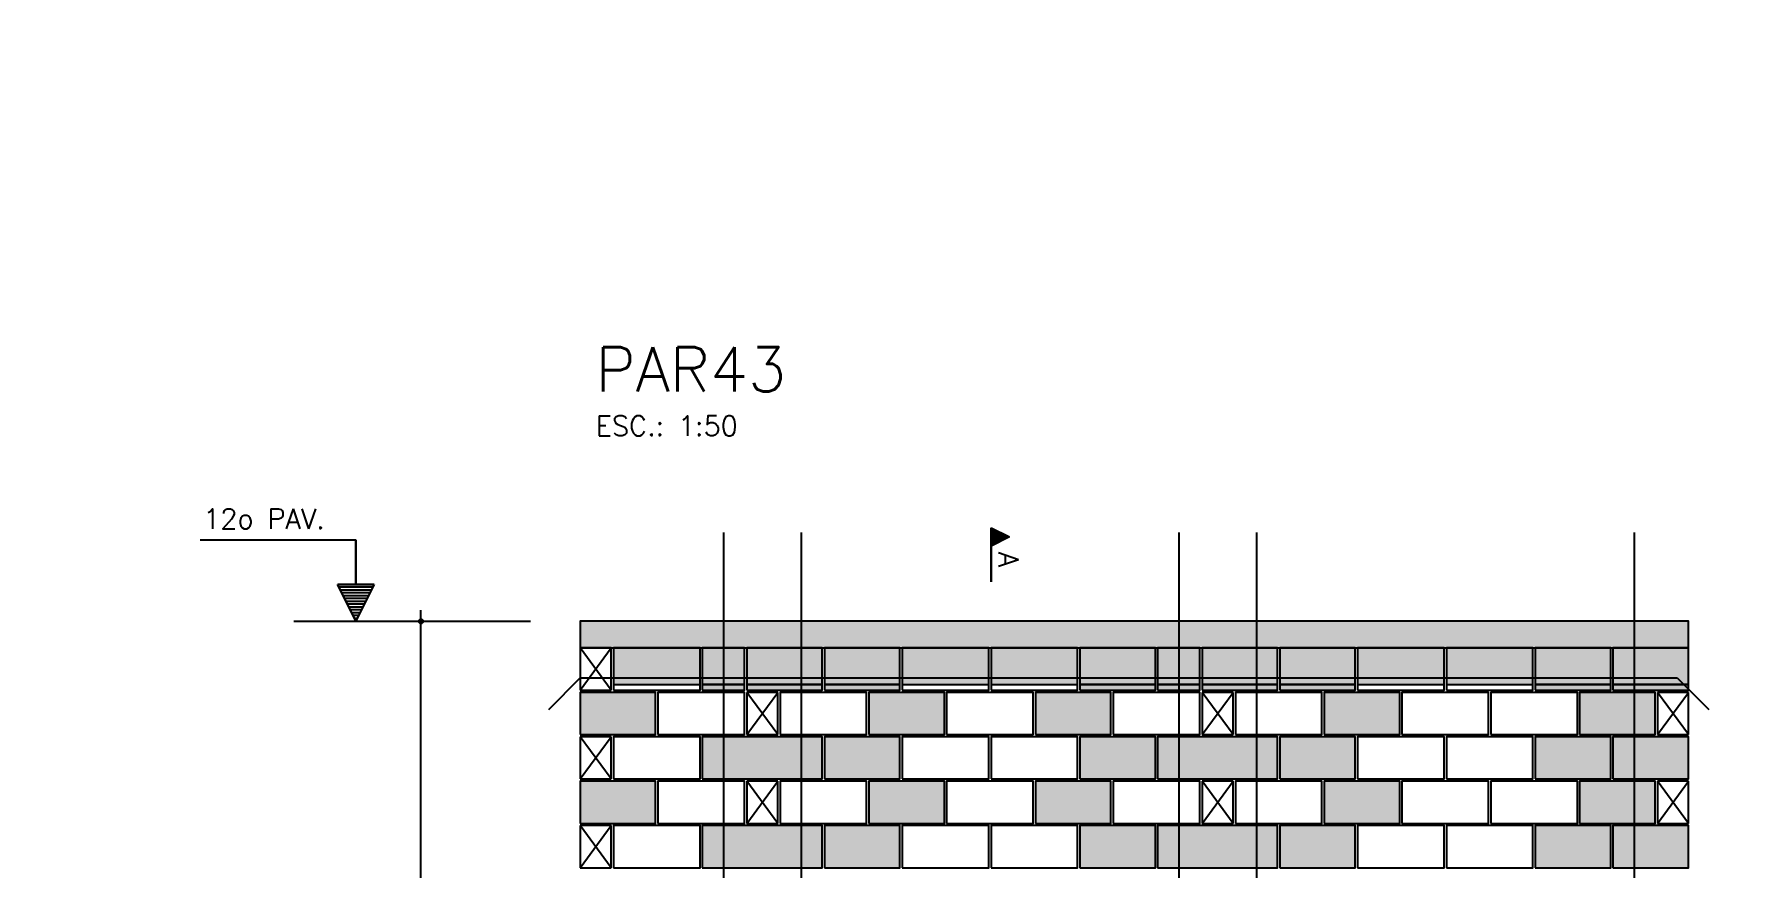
# Model space of a CAD drawing. Extents: x -1.9 to 86, y -1.5 to 61.
# Drawn here: x 37.57 to 52.91, y 38.07 to 45.59 of the extents above; entities that cross this region are included whole.
import ezdxf

# ---------------------------------------------------------------- set-up
doc = ezdxf.new("R2010")
doc.units = 0
doc.header["$MEASUREMENT"] = 0
for name, color, linetype in [('PENA_01', 1, 'CONTINUOUS'), ('PENA_02', 2, 'CONTINUOUS'), ('PENA_03', 3, 'CONTINUOUS'), ('PENA_05', 5, 'CONTINUOUS'), ('PENA_06', 6, 'CONTINUOUS'), ('PENA_09', 254, 'CONTINUOUS'), ('PENA_11', 252, 'CONTINUOUS'), ('PENA_19', 240, 'CONTINUOUS'), ('PENA_21', 100, 'CONTINUOUS'), ('PENA_23', 50, 'CONTINUOUS')]:
    doc.layers.add(name, color=color, linetype=linetype)
doc.styles.get("Standard").update_dxf_attribs({"font": 'ROMANS.SHX'})

msp = doc.modelspace()

# ---------------------------------------------------------------- linework, layer by layer
at = {"layer": 'PENA_01', "linetype": 'Continuous'}
for p, q in [((39.91, 40.299), (42.041, 40.299)), ((42.789, 39.729), (43.569, 39.729)), ((43.589, 39.729), (43.969, 39.729)), ((43.989, 39.729), (44.669, 39.729)), ((44.689, 39.729), (45.369, 39.729)), ((45.389, 39.729), (46.169, 39.729)), ((46.189, 39.729), (46.969, 39.729)), ((46.989, 39.729), (47.669, 39.729)), ((47.689, 39.729), (48.069, 39.729)), ((48.089, 39.729), (48.769, 39.729)), ((48.789, 39.729), (49.469, 39.729)), ((49.489, 39.729), (50.269, 39.729)), ((50.289, 39.729), (51.069, 39.729)), ((51.089, 39.729), (51.769, 39.729)), ((51.789, 39.729), (52.469, 39.729))]:
    msp.add_line(p, q, dxfattribs=at)
at = {"layer": 'PENA_02', "linetype": 'Continuous'}
for p, q in [((42.769, 40.059), (42.489, 40.059)), ((42.489, 40.059), (42.489, 39.679)), ((42.769, 39.679), (42.769, 40.059)), ((42.489, 39.679), (42.769, 39.679)), ((44.269, 39.659), (43.989, 39.659)), ((43.989, 39.659), (43.989, 39.279)), ((44.269, 39.279), (44.269, 39.659)), ((48.369, 39.659), (48.089, 39.659)), ((48.089, 39.659), (48.089, 39.279)), ((48.369, 39.279), (48.369, 39.659)), ((52.469, 39.659), (52.189, 39.659)), ((52.189, 39.659), (52.189, 39.279)), ((52.469, 39.279), (52.469, 39.659)), ((43.989, 39.279), (44.269, 39.279)), ((48.089, 39.279), (48.369, 39.279)), ((52.189, 39.279), (52.469, 39.279)), ((42.769, 39.259), (42.489, 39.259)), ((42.489, 39.259), (42.489, 38.879)), ((42.769, 38.879), (42.769, 39.259)), ((42.489, 38.879), (42.769, 38.879)), ((44.269, 38.859), (43.989, 38.859)), ((43.989, 38.859), (43.989, 38.479)), ((44.269, 38.479), (44.269, 38.859)), ((48.369, 38.859), (48.089, 38.859)), ((48.089, 38.859), (48.089, 38.479)), ((48.369, 38.479), (48.369, 38.859)), ((52.469, 38.859), (52.189, 38.859)), ((52.189, 38.859), (52.189, 38.479)), ((52.469, 38.479), (52.469, 38.859)), ((42.769, 38.459), (42.489, 38.459)), ((42.489, 38.459), (42.489, 38.079)), ((42.769, 38.079), (42.769, 38.459)), ((43.989, 38.479), (44.269, 38.479)), ((48.089, 38.479), (48.369, 38.479)), ((52.189, 38.479), (52.469, 38.479)), ((42.489, 38.079), (42.769, 38.079))]:
    msp.add_line(p, q, dxfattribs=at)
for points in [[(42.489, 40.059), (52.469, 40.059), (52.469, 40.299), (42.489, 40.299), (42.489, 40.059)], [(42.789, 39.679), (43.569, 39.679), (43.569, 40.059), (42.789, 40.059), (42.789, 39.679)], [(43.589, 39.679), (43.969, 39.679), (43.969, 40.059), (43.589, 40.059), (43.589, 39.679)], [(43.989, 39.679), (44.669, 39.679), (44.669, 40.059), (43.989, 40.059), (43.989, 39.679)], [(44.689, 39.679), (45.369, 39.679), (45.369, 40.059), (44.689, 40.059), (44.689, 39.679)], [(45.389, 39.679), (46.169, 39.679), (46.169, 40.059), (45.389, 40.059), (45.389, 39.679)], [(46.189, 39.679), (46.969, 39.679), (46.969, 40.059), (46.189, 40.059), (46.189, 39.679)], [(46.989, 39.679), (47.669, 39.679), (47.669, 40.059), (46.989, 40.059), (46.989, 39.679)], [(47.689, 39.679), (48.069, 39.679), (48.069, 40.059), (47.689, 40.059), (47.689, 39.679)], [(48.089, 39.679), (48.769, 39.679), (48.769, 40.059), (48.089, 40.059), (48.089, 39.679)], [(48.789, 39.679), (49.469, 39.679), (49.469, 40.059), (48.789, 40.059), (48.789, 39.679)], [(49.489, 39.679), (50.269, 39.679), (50.269, 40.059), (49.489, 40.059), (49.489, 39.679)], [(50.289, 39.679), (51.069, 39.679), (51.069, 40.059), (50.289, 40.059), (50.289, 39.679)], [(51.089, 39.679), (51.769, 39.679), (51.769, 40.059), (51.089, 40.059), (51.089, 39.679)], [(51.789, 39.679), (52.469, 39.679), (52.469, 40.059), (51.789, 40.059), (51.789, 39.679)], [(42.489, 39.279), (43.169, 39.279), (43.169, 39.659), (42.489, 39.659), (42.489, 39.279)], [(43.189, 39.279), (43.969, 39.279), (43.969, 39.659), (43.189, 39.659), (43.189, 39.279)], [(44.289, 39.279), (45.069, 39.279), (45.069, 39.659), (44.289, 39.659), (44.289, 39.279)], [(45.089, 39.279), (45.769, 39.279), (45.769, 39.659), (45.089, 39.659), (45.089, 39.279)], [(45.789, 39.279), (46.569, 39.279), (46.569, 39.659), (45.789, 39.659), (45.789, 39.279)], [(46.589, 39.279), (47.269, 39.279), (47.269, 39.659), (46.589, 39.659), (46.589, 39.279)], [(47.289, 39.279), (48.069, 39.279), (48.069, 39.659), (47.289, 39.659), (47.289, 39.279)], [(48.389, 39.279), (49.169, 39.279), (49.169, 39.659), (48.389, 39.659), (48.389, 39.279)], [(49.189, 39.279), (49.869, 39.279), (49.869, 39.659), (49.189, 39.659), (49.189, 39.279)], [(49.889, 39.279), (50.669, 39.279), (50.669, 39.659), (49.889, 39.659), (49.889, 39.279)], [(50.689, 39.279), (51.469, 39.279), (51.469, 39.659), (50.689, 39.659), (50.689, 39.279)], [(51.489, 39.279), (52.169, 39.279), (52.169, 39.659), (51.489, 39.659), (51.489, 39.279)], [(42.789, 38.879), (43.569, 38.879), (43.569, 39.259), (42.789, 39.259), (42.789, 38.879)], [(43.589, 38.879), (44.669, 38.879), (44.669, 39.259), (43.589, 39.259), (43.589, 38.879)], [(44.689, 38.879), (45.369, 38.879), (45.369, 39.259), (44.689, 39.259), (44.689, 38.879)], [(45.389, 38.879), (46.169, 38.879), (46.169, 39.259), (45.389, 39.259), (45.389, 38.879)], [(46.189, 38.879), (46.969, 38.879), (46.969, 39.259), (46.189, 39.259), (46.189, 38.879)], [(46.989, 38.879), (47.669, 38.879), (47.669, 39.259), (46.989, 39.259), (46.989, 38.879)], [(47.689, 38.879), (48.769, 38.879), (48.769, 39.259), (47.689, 39.259), (47.689, 38.879)], [(48.789, 38.879), (49.469, 38.879), (49.469, 39.259), (48.789, 39.259), (48.789, 38.879)], [(49.489, 38.879), (50.269, 38.879), (50.269, 39.259), (49.489, 39.259), (49.489, 38.879)], [(50.289, 38.879), (51.069, 38.879), (51.069, 39.259), (50.289, 39.259), (50.289, 38.879)], [(51.089, 38.879), (51.769, 38.879), (51.769, 39.259), (51.089, 39.259), (51.089, 38.879)], [(51.789, 38.879), (52.469, 38.879), (52.469, 39.259), (51.789, 39.259), (51.789, 38.879)], [(42.489, 38.479), (43.169, 38.479), (43.169, 38.859), (42.489, 38.859), (42.489, 38.479)], [(43.189, 38.479), (43.969, 38.479), (43.969, 38.859), (43.189, 38.859), (43.189, 38.479)], [(44.289, 38.479), (45.069, 38.479), (45.069, 38.859), (44.289, 38.859), (44.289, 38.479)], [(45.089, 38.479), (45.769, 38.479), (45.769, 38.859), (45.089, 38.859), (45.089, 38.479)], [(45.789, 38.479), (46.569, 38.479), (46.569, 38.859), (45.789, 38.859), (45.789, 38.479)], [(46.589, 38.479), (47.269, 38.479), (47.269, 38.859), (46.589, 38.859), (46.589, 38.479)], [(47.289, 38.479), (48.069, 38.479), (48.069, 38.859), (47.289, 38.859), (47.289, 38.479)], [(48.389, 38.479), (49.169, 38.479), (49.169, 38.859), (48.389, 38.859), (48.389, 38.479)], [(49.189, 38.479), (49.869, 38.479), (49.869, 38.859), (49.189, 38.859), (49.189, 38.479)], [(49.889, 38.479), (50.669, 38.479), (50.669, 38.859), (49.889, 38.859), (49.889, 38.479)], [(50.689, 38.479), (51.469, 38.479), (51.469, 38.859), (50.689, 38.859), (50.689, 38.479)], [(51.489, 38.479), (52.169, 38.479), (52.169, 38.859), (51.489, 38.859), (51.489, 38.479)], [(42.789, 38.079), (43.569, 38.079), (43.569, 38.459), (42.789, 38.459), (42.789, 38.079)], [(43.589, 38.079), (44.669, 38.079), (44.669, 38.459), (43.589, 38.459), (43.589, 38.079)], [(44.689, 38.079), (45.369, 38.079), (45.369, 38.459), (44.689, 38.459), (44.689, 38.079)], [(45.389, 38.079), (46.169, 38.079), (46.169, 38.459), (45.389, 38.459), (45.389, 38.079)], [(46.189, 38.079), (46.969, 38.079), (46.969, 38.459), (46.189, 38.459), (46.189, 38.079)], [(46.989, 38.079), (47.669, 38.079), (47.669, 38.459), (46.989, 38.459), (46.989, 38.079)], [(47.689, 38.079), (48.769, 38.079), (48.769, 38.459), (47.689, 38.459), (47.689, 38.079)], [(48.789, 38.079), (49.469, 38.079), (49.469, 38.459), (48.789, 38.459), (48.789, 38.079)], [(49.489, 38.079), (50.269, 38.079), (50.269, 38.459), (49.489, 38.459), (49.489, 38.079)], [(50.289, 38.079), (51.069, 38.079), (51.069, 38.459), (50.289, 38.459), (50.289, 38.079)], [(51.089, 38.079), (51.769, 38.079), (51.769, 38.459), (51.089, 38.459), (51.089, 38.079)], [(51.789, 38.079), (52.469, 38.079), (52.469, 38.459), (51.789, 38.459), (51.789, 38.079)]]:
    msp.add_lwpolyline(points, dxfattribs=at)
for radius in [0.02, 0.01]:
    msp.add_circle((41.056, 40.299), radius, dxfattribs=at)
at = {"layer": 'PENA_03', "linetype": 'Continuous'}
for p, q in [((46.189, 40.655), (46.189, 41.142)), ((46.189, 41.142), (46.355, 41.059)), ((46.189, 41.141), (46.189, 40.977)), ((46.189, 41.141), (46.353, 41.059)), ((46.201, 41.135), (46.201, 40.982)), ((46.214, 41.129), (46.214, 40.989)), ((46.227, 41.123), (46.227, 40.995)), ((40.469, 41.031), (39.069, 41.031)), ((40.469, 40.631), (40.469, 41.031)), ((40.471, 40.631), (40.471, 41.032)), ((46.353, 41.059), (46.189, 40.977)), ((46.355, 41.059), (46.189, 40.976)), ((46.189, 40.976), (46.189, 40.655)), ((46.24, 41.116), (46.24, 41.001)), ((46.252, 41.11), (46.252, 41.008)), ((46.265, 41.103), (46.265, 41.014)), ((46.278, 41.097), (46.278, 41.02)), ((46.291, 41.091), (46.291, 41.027)), ((46.304, 41.084), (46.304, 41.033)), ((46.316, 41.078), (46.316, 41.04)), ((46.329, 41.071), (46.329, 41.046)), ((46.342, 41.065), (46.342, 41.052)), ((40.47, 40.299), (40.304, 40.631)), ((40.304, 40.631), (40.469, 40.631)), ((40.47, 40.302), (40.306, 40.629)), ((40.634, 40.629), (40.306, 40.629)), ((40.623, 40.605), (40.317, 40.605)), ((40.61, 40.58), (40.33, 40.58)), ((40.598, 40.554), (40.342, 40.554)), ((40.585, 40.529), (40.355, 40.529)), ((40.572, 40.503), (40.368, 40.503)), ((40.636, 40.631), (40.47, 40.299)), ((40.634, 40.629), (40.47, 40.302)), ((40.471, 40.631), (40.636, 40.631)), ((40.559, 40.478), (40.381, 40.478)), ((40.547, 40.452), (40.393, 40.452)), ((40.534, 40.427), (40.406, 40.427)), ((40.521, 40.401), (40.419, 40.401)), ((40.508, 40.376), (40.432, 40.376)), ((40.496, 40.35), (40.444, 40.35)), ((41.056, 34.758), (41.056, 40.399)), ((40.483, 40.324), (40.457, 40.324)), ((42.489, 39.679), (42.769, 40.059)), ((42.769, 39.679), (42.489, 40.059)), ((43.989, 39.279), (44.269, 39.659)), ((44.269, 39.279), (43.989, 39.659)), ((48.089, 39.279), (48.369, 39.659)), ((48.369, 39.279), (48.089, 39.659)), ((52.189, 39.279), (52.469, 39.659)), ((52.469, 39.279), (52.189, 39.659)), ((42.489, 38.879), (42.769, 39.259)), ((42.769, 38.879), (42.489, 39.259)), ((43.989, 38.479), (44.269, 38.859)), ((44.269, 38.479), (43.989, 38.859)), ((48.089, 38.479), (48.369, 38.859)), ((48.369, 38.479), (48.089, 38.859)), ((52.189, 38.479), (52.469, 38.859)), ((52.469, 38.479), (52.189, 38.859)), ((42.489, 38.079), (42.769, 38.459)), ((42.769, 38.079), (42.489, 38.459))]:
    msp.add_line(p, q, dxfattribs=at)
at = {"layer": 'PENA_05', "linetype": 'Continuous'}
for p, q in [((42.206, 39.506), (42.489, 39.789)), ((42.489, 39.789), (52.368, 39.789)), ((52.368, 39.789), (52.651, 39.506))]:
    msp.add_line(p, q, dxfattribs=at)
for points in [[(43.779, 41.099), (43.779, 34.859)], [(44.479, 41.099), (44.479, 34.859)], [(47.879, 41.099), (47.879, 34.859)], [(48.579, 41.099), (48.579, 34.859)], [(51.979, 41.099), (51.979, 34.859)]]:
    msp.add_lwpolyline(points, dxfattribs=at)
at = {"layer": 'PENA_09', "linetype": 'Continuous'}
for points in [[(42.789, 39.729), (43.569, 39.729), (43.569, 40.059), (42.789, 40.059), (42.789, 39.729)], [(43.589, 39.729), (43.969, 39.729), (43.969, 40.059), (43.589, 40.059), (43.589, 39.729)], [(43.989, 39.729), (44.669, 39.729), (44.669, 40.059), (43.989, 40.059), (43.989, 39.729)], [(44.689, 39.729), (45.369, 39.729), (45.369, 40.059), (44.689, 40.059), (44.689, 39.729)], [(45.389, 39.729), (46.169, 39.729), (46.169, 40.059), (45.389, 40.059), (45.389, 39.729)], [(46.189, 39.729), (46.969, 39.729), (46.969, 40.059), (46.189, 40.059), (46.189, 39.729)], [(46.989, 39.729), (47.669, 39.729), (47.669, 40.059), (46.989, 40.059), (46.989, 39.729)], [(47.689, 39.729), (48.069, 39.729), (48.069, 40.059), (47.689, 40.059), (47.689, 39.729)], [(48.089, 39.729), (48.769, 39.729), (48.769, 40.059), (48.089, 40.059), (48.089, 39.729)], [(48.789, 39.729), (49.469, 39.729), (49.469, 40.059), (48.789, 40.059), (48.789, 39.729)], [(49.489, 39.729), (50.269, 39.729), (50.269, 40.059), (49.489, 40.059), (49.489, 39.729)], [(50.289, 39.729), (51.069, 39.729), (51.069, 40.059), (50.289, 40.059), (50.289, 39.729)], [(51.089, 39.729), (51.769, 39.729), (51.769, 40.059), (51.089, 40.059), (51.089, 39.729)], [(51.789, 39.729), (52.469, 39.729), (52.469, 40.059), (51.789, 40.059), (51.789, 39.729)]]:
    msp.add_lwpolyline(points, dxfattribs=at)
for points in [[(42.789, 39.729), (43.569, 39.729), (43.569, 40.059)], [(42.789, 39.729), (43.569, 40.059), (42.789, 40.059)], [(42.789, 39.729), (42.789, 40.059), (42.789, 39.729)], [(43.589, 39.729), (43.969, 39.729), (43.969, 40.059)], [(43.589, 39.729), (43.969, 40.059), (43.589, 40.059)], [(43.589, 39.729), (43.589, 40.059), (43.589, 39.729)], [(43.989, 39.729), (44.669, 39.729), (44.669, 40.059)], [(43.989, 39.729), (44.669, 40.059), (43.989, 40.059)], [(43.989, 39.729), (43.989, 40.059), (43.989, 39.729)], [(44.689, 39.729), (45.369, 39.729), (45.369, 40.059)], [(44.689, 39.729), (45.369, 40.059), (44.689, 40.059)], [(44.689, 39.729), (44.689, 40.059), (44.689, 39.729)], [(45.389, 39.729), (46.169, 39.729), (46.169, 40.059)], [(45.389, 39.729), (46.169, 40.059), (45.389, 40.059)], [(45.389, 39.729), (45.389, 40.059), (45.389, 39.729)], [(46.189, 39.729), (46.969, 39.729), (46.969, 40.059)], [(46.189, 39.729), (46.969, 40.059), (46.189, 40.059)], [(46.189, 39.729), (46.189, 40.059), (46.189, 39.729)], [(46.989, 39.729), (47.669, 39.729), (47.669, 40.059)], [(46.989, 39.729), (47.669, 40.059), (46.989, 40.059)], [(46.989, 39.729), (46.989, 40.059), (46.989, 39.729)], [(47.689, 39.729), (48.069, 39.729), (48.069, 40.059)], [(47.689, 39.729), (48.069, 40.059), (47.689, 40.059)], [(47.689, 39.729), (47.689, 40.059), (47.689, 39.729)], [(48.089, 39.729), (48.769, 39.729), (48.769, 40.059)], [(48.089, 39.729), (48.769, 40.059), (48.089, 40.059)], [(48.089, 39.729), (48.089, 40.059), (48.089, 39.729)], [(48.789, 39.729), (49.469, 39.729), (49.469, 40.059)], [(48.789, 39.729), (49.469, 40.059), (48.789, 40.059)], [(48.789, 39.729), (48.789, 40.059), (48.789, 39.729)], [(49.489, 39.729), (50.269, 39.729), (50.269, 40.059)], [(49.489, 39.729), (50.269, 40.059), (49.489, 40.059)], [(49.489, 39.729), (49.489, 40.059), (49.489, 39.729)], [(50.289, 39.729), (51.069, 39.729), (51.069, 40.059)], [(50.289, 39.729), (51.069, 40.059), (50.289, 40.059)], [(50.289, 39.729), (50.289, 40.059), (50.289, 39.729)], [(51.089, 39.729), (51.769, 39.729), (51.769, 40.059)], [(51.089, 39.729), (51.769, 40.059), (51.089, 40.059)], [(51.089, 39.729), (51.089, 40.059), (51.089, 39.729)], [(51.789, 39.729), (52.469, 39.729), (52.469, 40.059)], [(51.789, 39.729), (52.469, 40.059), (51.789, 40.059)], [(51.789, 39.729), (51.789, 40.059), (51.789, 39.729)]]:
    msp.add_solid(points, dxfattribs=at)
at = {"layer": 'PENA_11', "linetype": 'Continuous'}
for points in [[(42.489, 40.059), (52.469, 40.059), (52.469, 40.299)], [(42.489, 40.059), (52.469, 40.299), (42.489, 40.299)], [(42.489, 40.059), (42.489, 40.299), (42.489, 40.059)]]:
    msp.add_solid(points, dxfattribs=at)
at = {"layer": 'PENA_19', "linetype": 'Continuous'}
for points in [[(43.589, 38.879), (44.669, 38.879), (44.669, 39.259), (43.589, 39.259), (43.589, 38.879)], [(47.689, 38.879), (48.769, 38.879), (48.769, 39.259), (47.689, 39.259), (47.689, 38.879)], [(43.589, 38.079), (44.669, 38.079), (44.669, 38.459), (43.589, 38.459), (43.589, 38.079)], [(47.689, 38.079), (48.769, 38.079), (48.769, 38.459), (47.689, 38.459), (47.689, 38.079)]]:
    msp.add_lwpolyline(points, dxfattribs=at)
for points in [[(43.589, 38.879), (44.669, 38.879), (44.669, 39.259)], [(43.589, 38.879), (44.669, 39.259), (43.589, 39.259)], [(43.589, 38.879), (43.589, 39.259), (43.589, 38.879)], [(47.689, 38.879), (48.769, 38.879), (48.769, 39.259)], [(47.689, 38.879), (48.769, 39.259), (47.689, 39.259)], [(47.689, 38.879), (47.689, 39.259), (47.689, 38.879)], [(43.589, 38.079), (44.669, 38.079), (44.669, 38.459)], [(43.589, 38.079), (44.669, 38.459), (43.589, 38.459)], [(43.589, 38.079), (43.589, 38.459), (43.589, 38.079)], [(47.689, 38.079), (48.769, 38.079), (48.769, 38.459)], [(47.689, 38.079), (48.769, 38.459), (47.689, 38.459)], [(47.689, 38.079), (47.689, 38.459), (47.689, 38.079)]]:
    msp.add_solid(points, dxfattribs=at)
at = {"layer": 'PENA_21', "linetype": 'Continuous'}
for points in [[(42.489, 39.279), (43.169, 39.279), (43.169, 39.659), (42.489, 39.659), (42.489, 39.279)], [(43.989, 39.679), (44.669, 39.679), (44.669, 39.729), (43.989, 39.729), (43.989, 39.679)], [(44.689, 39.679), (45.369, 39.679), (45.369, 39.729), (44.689, 39.729), (44.689, 39.679)], [(45.089, 39.279), (45.769, 39.279), (45.769, 39.659), (45.089, 39.659), (45.089, 39.279)], [(46.589, 39.279), (47.269, 39.279), (47.269, 39.659), (46.589, 39.659), (46.589, 39.279)], [(46.989, 39.679), (47.669, 39.679), (47.669, 39.729), (46.989, 39.729), (46.989, 39.679)], [(48.089, 39.679), (48.769, 39.679), (48.769, 39.729), (48.089, 39.729), (48.089, 39.679)], [(48.789, 39.679), (49.469, 39.679), (49.469, 39.729), (48.789, 39.729), (48.789, 39.679)], [(49.189, 39.279), (49.869, 39.279), (49.869, 39.659), (49.189, 39.659), (49.189, 39.279)], [(51.089, 39.679), (51.769, 39.679), (51.769, 39.729), (51.089, 39.729), (51.089, 39.679)], [(51.489, 39.279), (52.169, 39.279), (52.169, 39.659), (51.489, 39.659), (51.489, 39.279)], [(51.789, 39.679), (52.469, 39.679), (52.469, 39.729), (51.789, 39.729), (51.789, 39.679)], [(44.689, 38.879), (45.369, 38.879), (45.369, 39.259), (44.689, 39.259), (44.689, 38.879)], [(46.989, 38.879), (47.669, 38.879), (47.669, 39.259), (46.989, 39.259), (46.989, 38.879)], [(48.789, 38.879), (49.469, 38.879), (49.469, 39.259), (48.789, 39.259), (48.789, 38.879)], [(51.089, 38.879), (51.769, 38.879), (51.769, 39.259), (51.089, 39.259), (51.089, 38.879)], [(51.789, 38.879), (52.469, 38.879), (52.469, 39.259), (51.789, 39.259), (51.789, 38.879)], [(42.489, 38.479), (43.169, 38.479), (43.169, 38.859), (42.489, 38.859), (42.489, 38.479)], [(45.089, 38.479), (45.769, 38.479), (45.769, 38.859), (45.089, 38.859), (45.089, 38.479)], [(46.589, 38.479), (47.269, 38.479), (47.269, 38.859), (46.589, 38.859), (46.589, 38.479)], [(49.189, 38.479), (49.869, 38.479), (49.869, 38.859), (49.189, 38.859), (49.189, 38.479)], [(51.489, 38.479), (52.169, 38.479), (52.169, 38.859), (51.489, 38.859), (51.489, 38.479)], [(44.689, 38.079), (45.369, 38.079), (45.369, 38.459), (44.689, 38.459), (44.689, 38.079)], [(46.989, 38.079), (47.669, 38.079), (47.669, 38.459), (46.989, 38.459), (46.989, 38.079)], [(48.789, 38.079), (49.469, 38.079), (49.469, 38.459), (48.789, 38.459), (48.789, 38.079)], [(51.089, 38.079), (51.769, 38.079), (51.769, 38.459), (51.089, 38.459), (51.089, 38.079)], [(51.789, 38.079), (52.469, 38.079), (52.469, 38.459), (51.789, 38.459), (51.789, 38.079)]]:
    msp.add_lwpolyline(points, dxfattribs=at)
for points in [[(42.489, 39.279), (43.169, 39.279), (43.169, 39.659)], [(42.489, 39.279), (43.169, 39.659), (42.489, 39.659)], [(42.489, 39.279), (42.489, 39.659), (42.489, 39.279)], [(43.989, 39.679), (44.669, 39.679), (44.669, 39.729)], [(43.989, 39.679), (44.669, 39.729), (43.989, 39.729)], [(43.989, 39.679), (43.989, 39.729), (43.989, 39.679)], [(44.689, 39.679), (45.369, 39.679), (45.369, 39.729)], [(44.689, 39.679), (45.369, 39.729), (44.689, 39.729)], [(44.689, 39.679), (44.689, 39.729), (44.689, 39.679)], [(45.089, 39.279), (45.769, 39.279), (45.769, 39.659)], [(45.089, 39.279), (45.769, 39.659), (45.089, 39.659)], [(45.089, 39.279), (45.089, 39.659), (45.089, 39.279)], [(46.589, 39.279), (47.269, 39.279), (47.269, 39.659)], [(46.589, 39.279), (47.269, 39.659), (46.589, 39.659)], [(46.589, 39.279), (46.589, 39.659), (46.589, 39.279)], [(46.989, 39.679), (47.669, 39.679), (47.669, 39.729)], [(46.989, 39.679), (47.669, 39.729), (46.989, 39.729)], [(46.989, 39.679), (46.989, 39.729), (46.989, 39.679)], [(48.089, 39.679), (48.769, 39.679), (48.769, 39.729)], [(48.089, 39.679), (48.769, 39.729), (48.089, 39.729)], [(48.089, 39.679), (48.089, 39.729), (48.089, 39.679)], [(48.789, 39.679), (49.469, 39.679), (49.469, 39.729)], [(48.789, 39.679), (49.469, 39.729), (48.789, 39.729)], [(48.789, 39.679), (48.789, 39.729), (48.789, 39.679)], [(49.189, 39.279), (49.869, 39.279), (49.869, 39.659)], [(49.189, 39.279), (49.869, 39.659), (49.189, 39.659)], [(49.189, 39.279), (49.189, 39.659), (49.189, 39.279)], [(51.089, 39.679), (51.769, 39.679), (51.769, 39.729)], [(51.089, 39.679), (51.769, 39.729), (51.089, 39.729)], [(51.089, 39.679), (51.089, 39.729), (51.089, 39.679)], [(51.489, 39.279), (52.169, 39.279), (52.169, 39.659)], [(51.489, 39.279), (52.169, 39.659), (51.489, 39.659)], [(51.489, 39.279), (51.489, 39.659), (51.489, 39.279)], [(51.789, 39.679), (52.469, 39.679), (52.469, 39.729)], [(51.789, 39.679), (52.469, 39.729), (51.789, 39.729)], [(51.789, 39.679), (51.789, 39.729), (51.789, 39.679)], [(44.689, 38.879), (45.369, 38.879), (45.369, 39.259)], [(44.689, 38.879), (45.369, 39.259), (44.689, 39.259)], [(44.689, 38.879), (44.689, 39.259), (44.689, 38.879)], [(46.989, 38.879), (47.669, 38.879), (47.669, 39.259)], [(46.989, 38.879), (47.669, 39.259), (46.989, 39.259)], [(46.989, 38.879), (46.989, 39.259), (46.989, 38.879)], [(48.789, 38.879), (49.469, 38.879), (49.469, 39.259)], [(48.789, 38.879), (49.469, 39.259), (48.789, 39.259)], [(48.789, 38.879), (48.789, 39.259), (48.789, 38.879)], [(51.089, 38.879), (51.769, 38.879), (51.769, 39.259)], [(51.089, 38.879), (51.769, 39.259), (51.089, 39.259)], [(51.089, 38.879), (51.089, 39.259), (51.089, 38.879)], [(51.789, 38.879), (52.469, 38.879), (52.469, 39.259)], [(51.789, 38.879), (52.469, 39.259), (51.789, 39.259)], [(51.789, 38.879), (51.789, 39.259), (51.789, 38.879)], [(42.489, 38.479), (43.169, 38.479), (43.169, 38.859)], [(42.489, 38.479), (43.169, 38.859), (42.489, 38.859)], [(42.489, 38.479), (42.489, 38.859), (42.489, 38.479)], [(45.089, 38.479), (45.769, 38.479), (45.769, 38.859)], [(45.089, 38.479), (45.769, 38.859), (45.089, 38.859)], [(45.089, 38.479), (45.089, 38.859), (45.089, 38.479)], [(46.589, 38.479), (47.269, 38.479), (47.269, 38.859)], [(46.589, 38.479), (47.269, 38.859), (46.589, 38.859)], [(46.589, 38.479), (46.589, 38.859), (46.589, 38.479)], [(49.189, 38.479), (49.869, 38.479), (49.869, 38.859)], [(49.189, 38.479), (49.869, 38.859), (49.189, 38.859)], [(49.189, 38.479), (49.189, 38.859), (49.189, 38.479)], [(51.489, 38.479), (52.169, 38.479), (52.169, 38.859)], [(51.489, 38.479), (52.169, 38.859), (51.489, 38.859)], [(51.489, 38.479), (51.489, 38.859), (51.489, 38.479)], [(44.689, 38.079), (45.369, 38.079), (45.369, 38.459)], [(44.689, 38.079), (45.369, 38.459), (44.689, 38.459)], [(44.689, 38.079), (44.689, 38.459), (44.689, 38.079)], [(46.989, 38.079), (47.669, 38.079), (47.669, 38.459)], [(46.989, 38.079), (47.669, 38.459), (46.989, 38.459)], [(46.989, 38.079), (46.989, 38.459), (46.989, 38.079)], [(48.789, 38.079), (49.469, 38.079), (49.469, 38.459)], [(48.789, 38.079), (49.469, 38.459), (48.789, 38.459)], [(48.789, 38.079), (48.789, 38.459), (48.789, 38.079)], [(51.089, 38.079), (51.769, 38.079), (51.769, 38.459)], [(51.089, 38.079), (51.769, 38.459), (51.089, 38.459)], [(51.089, 38.079), (51.089, 38.459), (51.089, 38.079)], [(51.789, 38.079), (52.469, 38.079), (52.469, 38.459)], [(51.789, 38.079), (52.469, 38.459), (51.789, 38.459)], [(51.789, 38.079), (51.789, 38.459), (51.789, 38.079)]]:
    msp.add_solid(points, dxfattribs=at)
at = {"layer": 'PENA_23', "linetype": 'Continuous'}
for points in [[(43.589, 39.679), (43.969, 39.679), (43.969, 39.729), (43.589, 39.729), (43.589, 39.679)], [(47.689, 39.679), (48.069, 39.679), (48.069, 39.729), (47.689, 39.729), (47.689, 39.679)]]:
    msp.add_lwpolyline(points, dxfattribs=at)
for points in [[(43.589, 39.679), (43.969, 39.679), (43.969, 39.729)], [(43.589, 39.679), (43.969, 39.729), (43.589, 39.729)], [(43.589, 39.679), (43.589, 39.729), (43.589, 39.679)], [(47.689, 39.679), (48.069, 39.679), (48.069, 39.729)], [(47.689, 39.679), (48.069, 39.729), (47.689, 39.729)], [(47.689, 39.679), (47.689, 39.729), (47.689, 39.679)]]:
    msp.add_solid(points, dxfattribs=at)

# ---------------------------------------------------------------- texts
at = {"layer": 'PENA_03', "linetype": 'Continuous'}
for s, p in [('ESC.: 1:50', (42.629, 41.969)), ('12o PAV.', (39.095, 41.133))]:
    msp.add_text(s, height=0.18, dxfattribs=at).set_placement(p)
msp.add_text('A', height=0.18, rotation=270, dxfattribs=at).set_placement((46.256, 40.923))
at = {"layer": 'PENA_06', "linetype": 'Continuous'}
msp.add_text('PAR43', height=0.4, dxfattribs=at).set_placement((42.629, 42.369))

doc.saveas('drawing.dxf')
